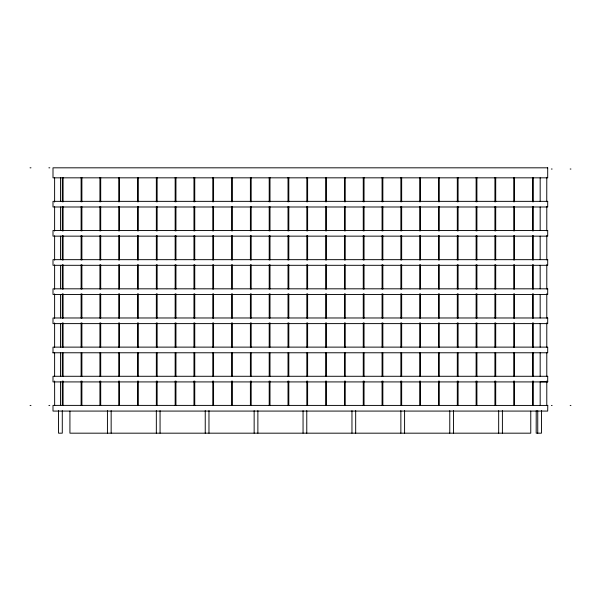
<?xml version="1.0" encoding="UTF-8"?>
<svg xmlns="http://www.w3.org/2000/svg" width="601" height="601" viewBox="0 0 601 601"><rect width="100%" height="100%" fill="white"/><g stroke="black" fill="none" stroke-linecap="round" stroke-linejoin="round"><path stroke-width="0.9" d="M30.05 167.822L30.989 167.822M48.861 167.822L49.8 167.822M551.357 169.024L552.139 169.024M570.169 169.024L570.95 169.024M53.001 352.772L547.699 352.772L547.699 347.123L53.001 347.123L53.001 352.93M547.774 381.77L540.171 381.77L540.171 405.435M547.774 405.277L547.699 411.076L53.001 411.076L53.001 405.39L547.699 405.435M30.05 405.435L30.989 405.435M48.861 405.435L49.8 405.435M551.357 405.435L552.139 405.435M570.169 405.435L570.95 405.435M546.79 177.348L546.752 201.756M546.79 206.451L546.79 230.852M546.79 235.547L546.79 259.948M546.79 264.643L546.79 289.043M546.79 293.739L546.79 318.147M546.79 322.835L546.79 347.243M546.79 352.87L546.79 376.339M546.79 381.034L546.79 405.435M541.471 410.648L541.471 433.178L536.175 433.178L536.22 410.648M540.171 177.836L540.171 201.35M540.171 206.992L540.171 230.506M540.171 236.148L540.171 259.662M540.171 265.304L540.171 288.818M540.171 294.46L540.171 317.974M540.171 323.616L540.171 347.123M540.171 352.772L540.171 376.279M537.745 410.648L537.745 433.178M533.327 177.468L533.327 201.853M533.327 206.549L533.327 230.942M533.327 235.63L533.327 260.023M533.327 264.71L533.327 289.104M533.327 293.799L533.327 318.184M533.327 322.88L533.327 347.273M533.327 352.9L533.327 376.354M533.327 381.042L533.327 405.435M532.546 177.468L532.546 201.853M532.546 206.549L532.546 230.942M532.546 235.63L532.546 260.023M532.546 264.71L532.546 289.104M532.546 293.799L532.546 318.184M532.546 322.88L532.546 347.273M532.546 352.9L532.546 376.354M532.546 381.042L532.546 405.435M530.766 411.076L530.766 433.178L69.926 433.178L69.926 411.076M514.524 177.468L514.524 201.853M514.524 206.549L514.524 230.942M514.524 235.63L514.524 260.023M514.524 264.71L514.524 289.104M514.524 293.799L514.524 318.184M514.524 322.88L514.524 347.273M514.524 352.9L514.524 376.354M514.524 381.042L514.524 405.435M513.735 177.468L513.735 201.853M513.735 206.549L513.735 230.942M513.735 235.63L513.735 260.023M513.735 264.71L513.735 289.104M513.735 293.799L513.735 318.184M513.735 322.88L513.735 347.273M513.735 352.9L513.735 376.354M513.735 381.042L513.735 405.435M502.398 410.648L502.398 433.178M498.672 410.648L498.672 433.178M495.712 177.468L495.712 201.853M495.712 206.549L495.712 230.942M495.712 235.63L495.712 260.023M495.712 264.71L495.712 289.104M495.712 293.799L495.712 318.184M495.712 322.88L495.712 347.273M495.712 352.9L495.712 376.354M495.712 381.042L495.712 405.435M494.923 177.468L494.923 201.853M494.923 206.549L494.923 230.942M494.923 235.63L494.923 260.023M494.923 264.71L494.923 289.104M494.923 293.799L494.923 318.184M494.923 322.88L494.923 347.273M494.923 352.9L494.923 376.354M494.923 381.042L494.923 405.435M476.901 177.468L476.901 201.853M476.901 206.549L476.901 230.942M476.901 235.63L476.901 260.023M476.901 264.71L476.901 289.104M476.901 293.799L476.901 318.184M476.901 322.88L476.901 347.273M476.901 352.9L476.901 376.354M476.901 381.042L476.901 405.435M476.12 177.468L476.12 201.853M476.12 206.549L476.12 230.942M476.12 235.63L476.12 260.023M476.12 264.71L476.12 289.104M476.12 293.799L476.12 318.184M476.12 322.88L476.12 347.273M476.12 352.9L476.12 376.354M476.12 381.042L476.12 405.435M458.09 177.468L458.09 201.853M458.09 206.549L458.09 230.942M458.09 235.63L458.09 260.023M458.09 264.71L458.09 289.104M458.09 293.799L458.09 318.184M458.09 322.88L458.09 347.273M458.09 352.9L458.09 376.354M458.09 381.042L458.09 405.435M457.308 177.468L457.308 201.853M457.308 206.549L457.308 230.942M457.308 235.63L457.308 260.023M457.308 264.71L457.308 289.104M457.308 293.799L457.308 318.184M457.308 322.88L457.308 347.273M457.308 352.9L457.308 376.354M457.308 381.042L457.308 405.435M453.492 410.648L453.492 433.178M449.773 410.648L449.773 433.178M439.278 177.468L439.278 201.853M439.278 206.549L439.278 230.942M439.278 235.63L439.278 260.023M439.278 264.71L439.278 289.104M439.278 293.799L439.278 318.184M439.278 322.88L439.278 347.273M439.278 352.9L439.278 376.354M439.278 381.042L439.278 405.435M438.497 177.468L438.497 201.853M438.497 206.549L438.497 230.942M438.497 235.63L438.497 260.023M438.497 264.71L438.497 289.104M438.497 293.799L438.497 318.184M438.497 322.88L438.497 347.273M438.497 352.9L438.497 376.354M438.497 381.042L438.497 405.435M420.475 177.468L420.475 201.853M420.475 206.549L420.475 230.942M420.475 235.63L420.475 260.023M420.475 264.71L420.475 289.104M420.475 293.799L420.475 318.184M420.475 322.88L420.475 347.273M420.475 352.9L420.475 376.354M420.475 381.042L420.475 405.435M419.686 177.468L419.686 201.853M419.686 206.549L419.686 230.942M419.686 235.63L419.686 260.023M419.686 264.71L419.686 289.104M419.686 293.799L419.686 318.184M419.686 322.88L419.686 347.273M419.686 352.9L419.686 376.354M419.686 381.042L419.686 405.435M404.586 410.648L404.586 433.178M401.663 177.468L401.663 201.853M401.663 206.549L401.663 230.942M401.663 235.63L401.663 260.023M401.663 264.71L401.663 289.104M401.663 293.799L401.663 318.184M401.663 322.88L401.663 347.273M401.663 352.9L401.663 376.354M401.663 381.042L401.663 405.435M400.875 177.468L400.875 201.853M400.875 206.549L400.875 230.942M400.875 235.63L400.875 260.023M400.875 264.71L400.875 289.104M400.875 293.799L400.875 318.184M400.875 322.88L400.875 347.273M400.875 352.9L400.875 376.354M400.875 381.042L400.875 405.435M400.867 410.648L400.867 433.178M382.852 177.468L382.852 201.853M382.852 206.549L382.852 230.942M382.852 235.63L382.852 260.023M382.852 264.71L382.852 289.104M382.852 293.799L382.852 318.184M382.852 322.88L382.852 347.273M382.852 352.9L382.852 376.354M382.852 381.042L382.852 405.435M382.071 177.468L382.071 201.853M382.071 206.549L382.071 230.942M382.071 235.63L382.071 260.023M382.071 264.71L382.071 289.104M382.071 293.799L382.071 318.184M382.071 322.88L382.071 347.273M382.071 352.9L382.071 376.354M382.071 381.042L382.071 405.435M364.041 177.468L364.041 201.853M364.041 206.549L364.041 230.942M364.041 235.63L364.041 260.023M364.041 264.71L364.041 289.104M364.041 293.799L364.041 318.184M364.041 322.88L364.041 347.273M364.041 352.9L364.041 376.354M364.041 381.042L364.041 405.435M363.259 177.468L363.259 201.853M363.259 206.549L363.259 230.942M363.259 235.63L363.259 260.023M363.259 264.71L363.259 289.104M363.259 293.799L363.259 318.184M363.259 322.88L363.259 347.273M363.259 352.9L363.259 376.354M363.259 381.042L363.259 405.435M355.679 410.648L355.679 433.178M351.961 410.648L351.961 433.178M345.229 177.468L345.229 201.853M345.229 206.549L345.229 230.942M345.229 235.63L345.229 260.023M345.229 264.71L345.229 289.104M345.229 293.799L345.229 318.184M345.229 322.88L345.229 347.273M345.229 352.9L345.229 376.354M345.229 381.042L345.229 405.435M344.448 177.468L344.448 201.853M344.448 206.549L344.448 230.942M344.448 235.63L344.448 260.023M344.448 264.71L344.448 289.104M344.448 293.799L344.448 318.184M344.448 322.88L344.448 347.273M344.448 352.9L344.448 376.354M344.448 381.042L344.448 405.435M326.426 177.468L326.426 201.853M326.426 206.549L326.426 230.942M326.426 235.63L326.426 260.023M326.426 264.71L326.426 289.104M326.426 293.799L326.426 318.184M326.426 322.88L326.426 347.273M326.426 352.9L326.426 376.354M326.426 381.042L326.426 405.435M325.637 177.468L325.637 201.853M325.637 206.549L325.637 230.942M325.637 235.63L325.637 260.023M325.637 264.71L325.637 289.104M325.637 293.799L325.637 318.184M325.637 322.88L325.637 347.273M325.637 352.9L325.637 376.354M325.637 381.042L325.637 405.435M307.614 177.468L307.614 201.853M307.614 206.549L307.614 230.942M307.614 235.63L307.614 260.023M307.614 264.71L307.614 289.104M307.614 293.799L307.614 318.184M307.614 322.88L307.614 347.273M307.614 352.9L307.614 376.354M307.614 381.042L307.614 405.435M306.833 177.468L306.833 201.853M306.833 206.549L306.833 230.942M306.833 235.63L306.833 260.023M306.833 264.71L306.833 289.104M306.833 293.799L306.833 318.184M306.833 322.88L306.833 347.273M306.833 352.9L306.833 376.354M306.833 381.042L306.833 405.435M306.773 410.648L306.773 433.178M303.054 410.648L303.054 433.178M288.803 177.468L288.803 201.853M288.803 206.549L288.803 230.942M288.803 235.63L288.803 260.023M288.803 264.71L288.803 289.104M288.803 293.799L288.803 318.184M288.803 322.88L288.803 347.273M288.803 352.9L288.803 376.354M288.803 381.042L288.803 405.435M288.022 177.468L288.022 201.853M288.022 206.549L288.022 230.942M288.022 235.63L288.022 260.023M288.022 264.71L288.022 289.104M288.022 293.799L288.022 318.184M288.022 322.88L288.022 347.273M288.022 352.9L288.022 376.354M288.022 381.042L288.022 405.435M269.992 177.468L269.992 201.853M269.992 206.549L269.992 230.942M269.992 235.63L269.992 260.023M269.992 264.71L269.992 289.104M269.992 293.799L269.992 318.184M269.992 322.88L269.992 347.273M269.992 352.9L269.992 376.354M269.992 381.042L269.992 405.435M269.21 177.468L269.21 201.853M269.21 206.549L269.21 230.942M269.21 235.63L269.21 260.023M269.21 264.71L269.21 289.104M269.21 293.799L269.21 318.184M269.21 322.88L269.21 347.273M269.21 352.9L269.21 376.354M269.21 381.042L269.21 405.435M257.874 410.648L257.874 433.178M254.148 410.648L254.148 433.178M251.18 177.468L251.18 201.853M251.18 206.549L251.18 230.942M251.18 235.63L251.18 260.023M251.18 264.71L251.18 289.104M251.18 293.799L251.18 318.184M251.18 322.88L251.18 347.273M251.18 352.9L251.18 376.354M251.18 381.042L251.18 405.435M250.399 177.468L250.399 201.853M250.399 206.549L250.399 230.942M250.399 235.63L250.399 260.023M250.399 264.71L250.399 289.104M250.399 293.799L250.399 318.184M250.399 322.88L250.399 347.273M250.399 352.9L250.399 376.354M250.399 381.042L250.399 405.435M232.377 177.468L232.377 201.853M232.377 206.549L232.377 230.942M232.377 235.63L232.377 260.023M232.377 264.71L232.377 289.104M232.377 293.799L232.377 318.184M232.377 322.88L232.377 347.273M232.377 352.9L232.377 376.354M232.377 381.042L232.377 405.435M231.588 177.468L231.588 201.853M231.588 206.549L231.588 230.942M231.588 235.63L231.588 260.023M231.588 264.71L231.588 289.104M231.588 293.799L231.588 318.184M231.588 322.88L231.588 347.273M231.588 352.9L231.588 376.354M231.588 381.042L231.588 405.435M213.565 177.468L213.565 201.853M213.565 206.549L213.565 230.942M213.565 235.63L213.565 260.023M213.565 264.71L213.565 289.104M213.565 293.799L213.565 318.184M213.565 322.88L213.565 347.273M213.565 352.9L213.565 376.354M213.565 381.042L213.565 405.435M212.784 177.468L212.784 201.853M212.784 206.549L212.784 230.942M212.784 235.63L212.784 260.023M212.784 264.71L212.784 289.104M212.784 293.799L212.784 318.184M212.784 322.88L212.784 347.273M212.784 352.9L212.784 376.354M212.784 381.042L212.784 405.435M208.968 410.648L208.968 433.178M205.241 410.648L205.241 433.178M194.754 177.468L194.754 201.853M194.754 206.549L194.754 230.942M194.754 235.63L194.754 260.023M194.754 264.71L194.754 289.104M194.754 293.799L194.754 318.184M194.754 322.88L194.754 347.273M194.754 352.9L194.754 376.354M194.754 381.042L194.754 405.435M193.973 177.468L193.973 201.853M193.973 206.549L193.973 230.942M193.973 235.63L193.973 260.023M193.973 264.71L193.973 289.104M193.973 293.799L193.973 318.184M193.973 322.88L193.973 347.273M193.973 352.9L193.973 376.354M193.973 381.042L193.973 405.435M175.943 177.468L175.943 201.853M175.943 206.549L175.943 230.942M175.943 235.63L175.943 260.023M175.943 264.71L175.943 289.104M175.943 293.799L175.943 318.184M175.943 322.88L175.943 347.273M175.943 352.9L175.943 376.354M175.943 381.042L175.943 405.435M175.161 177.468L175.161 201.853M175.161 206.549L175.161 230.942M175.161 235.63L175.161 260.023M175.161 264.71L175.161 289.104M175.161 293.799L175.161 318.184M175.161 322.88L175.161 347.273M175.161 352.9L175.161 376.354M175.161 381.042L175.161 405.435M160.061 410.648L160.061 433.178M157.131 177.468L157.131 201.853M157.131 206.549L157.131 230.942M157.131 235.63L157.131 260.023M157.131 264.71L157.131 289.104M157.131 293.799L157.131 318.184M157.131 322.88L157.131 347.273M157.131 352.9L157.131 376.354M157.131 381.042L157.131 405.435M156.35 177.468L156.35 201.853M156.35 206.549L156.35 230.942M156.35 235.63L156.35 260.023M156.35 264.71L156.35 289.104M156.35 293.799L156.35 318.184M156.35 322.88L156.35 347.273M156.35 352.9L156.35 376.354M156.35 381.042L156.35 405.435M156.335 410.648L156.335 433.178M138.328 177.468L138.328 201.853M138.328 206.549L138.328 230.942M138.328 235.63L138.328 260.023M138.328 264.71L138.328 289.104M138.328 293.799L138.328 318.184M138.328 322.88L138.328 347.273M138.328 352.9L138.328 376.354M138.328 381.042L138.328 405.435M137.539 177.468L137.539 201.853M137.539 206.549L137.539 230.942M137.539 235.63L137.539 260.023M137.539 264.71L137.539 289.104M137.539 293.799L137.539 318.184M137.539 322.88L137.539 347.273M137.539 352.9L137.539 376.354M137.539 381.042L137.539 405.435M119.516 177.468L119.516 201.853M119.516 206.549L119.516 230.942M119.516 235.63L119.516 260.023M119.516 264.71L119.516 289.104M119.516 293.799L119.516 318.184M119.516 322.88L119.516 347.273M119.516 352.9L119.516 376.354M119.516 381.042L119.516 405.435M118.735 177.468L118.735 201.853M118.735 206.549L118.735 230.942M118.735 235.63L118.735 260.023M118.735 264.71L118.735 289.104M118.735 293.799L118.735 318.184M118.735 322.88L118.735 347.273M118.735 352.9L118.735 376.354M118.735 381.042L118.735 405.435M111.155 410.648L111.155 433.178M107.429 410.648L107.429 433.178M100.705 177.468L100.705 201.853M100.705 206.549L100.705 230.942M100.705 235.63L100.705 260.023M100.705 264.71L100.705 289.104M100.705 293.799L100.705 318.184M100.705 322.88L100.705 347.273M100.705 352.9L100.705 376.354M100.705 381.042L100.705 405.435M99.924 177.468L99.924 201.853M99.924 206.549L99.924 230.942M99.924 235.63L99.924 260.023M99.924 264.71L99.924 289.104M99.924 293.799L99.924 318.184M99.924 322.88L99.924 347.273M99.924 352.9L99.924 376.354M99.924 381.042L99.924 405.435M81.894 177.468L81.894 201.853M81.894 206.549L81.894 230.942M81.894 235.63L81.894 260.023M81.894 264.71L81.894 289.104M81.894 293.799L81.894 318.184M81.894 322.88L81.894 347.273M81.894 352.9L81.894 376.354M81.894 381.042L81.894 405.435M81.112 177.468L81.112 201.853M81.112 206.549L81.112 230.942M81.112 235.63L81.112 260.023M81.112 264.71L81.112 289.104M81.112 293.799L81.112 318.184M81.112 322.88L81.112 347.273M81.112 352.9L81.112 376.354M81.112 381.042L81.112 405.435M63.082 177.468L63.082 201.853M63.082 206.549L63.082 230.942M63.082 235.63L63.082 260.023M63.082 264.71L63.082 289.104M63.082 293.799L63.082 318.184M63.082 322.88L63.082 347.273M63.082 352.9L63.082 376.354M63.082 381.042L63.082 405.435M62.301 177.468L62.301 201.853M62.301 206.549L62.301 230.942M62.301 235.63L62.301 260.023M62.301 264.71L62.301 289.104M62.301 293.799L62.301 318.184M62.301 322.88L62.301 347.273M62.301 352.9L62.301 376.354M62.301 381.042L62.301 405.435M62.286 410.648L62.286 433.178L58.53 433.178L58.53 410.648M60.521 177.836L60.521 201.35M60.521 206.992L60.521 230.506M60.521 236.148L60.521 259.662M60.521 265.304L60.521 288.818M60.521 294.46L60.521 317.974M60.521 323.616L60.521 347.123M60.521 352.772L60.521 376.279M60.521 381.875L60.521 405.435M54.616 177.678L54.616 202.041M54.616 206.729L54.616 231.092M54.616 235.78L54.616 260.143M54.616 264.823L54.616 289.194M54.616 293.874L54.616 318.237M54.616 322.925L54.616 347.288M54.616 352.915L54.616 376.339M54.616 381.026L54.661 405.39M547.699 167.822L53.001 167.822L53.001 177.836L547.699 177.836L547.699 167.822M547.699 201.35L53.001 201.35L53.001 206.992L547.699 206.992L547.699 201.35M547.699 230.506L53.001 230.506L53.001 236.148L547.699 236.148L547.699 230.506M547.699 259.662L53.001 259.662L53.001 265.304L547.699 265.304L547.699 259.662M547.699 288.818L53.001 288.818L53.001 294.46L547.699 294.46L547.699 288.818M547.699 317.974L53.001 317.974L53.001 323.616L547.699 323.616L547.699 317.974M547.699 376.279L53.001 376.279L53.001 381.92L547.699 381.92L547.699 376.279"/></g></svg>
